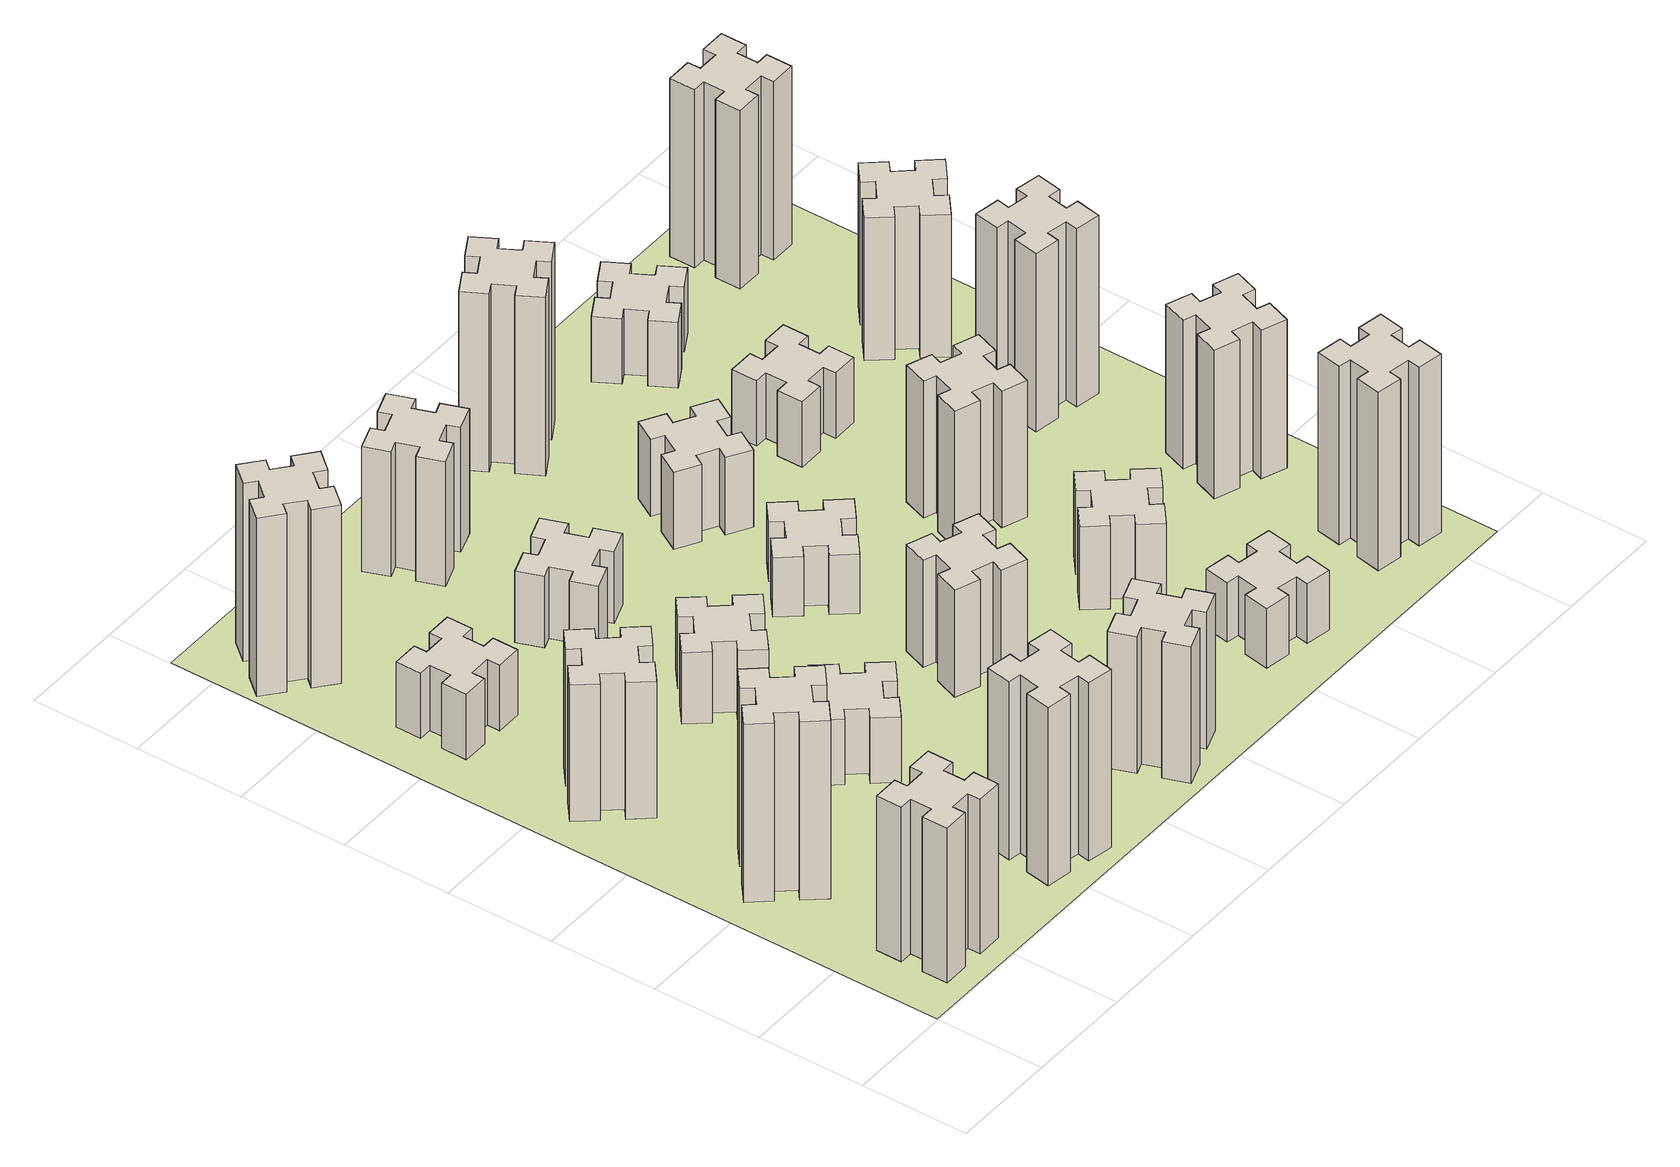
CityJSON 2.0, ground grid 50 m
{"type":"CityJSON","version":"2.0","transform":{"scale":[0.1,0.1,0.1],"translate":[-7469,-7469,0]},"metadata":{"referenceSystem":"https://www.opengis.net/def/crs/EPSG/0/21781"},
"CityObjects":{
"building1":{"type":"Building","attributes":{"class":"1000","function":"1000","usage":"1000","yearOfConstruction":2016,"roofType":"1000","measuredHeight":78,"storeysAboveGround":30,"storeysBelowGround":0},"geometry":[{"type":"Solid","lod":"1","boundaries":[[[[0,1,2,3,4,5,6,7,8,9,10,11,12,13,14,15,16,17,18,19]],[[17,16,20,21]],[[16,15,22,20]],[[15,14,23,22]],[[14,13,24,23]],[[13,12,25,24]],[[12,11,26,25]],[[11,10,27,26]],[[10,9,28,27]],[[9,8,29,28]],[[8,7,30,29]],[[7,6,31,30]],[[6,5,32,31]],[[5,4,33,32]],[[4,3,34,33]],[[3,2,35,34]],[[2,1,36,35]],[[1,0,37,36]],[[0,19,38,37]],[[19,18,39,38]],[[18,17,21,39]],[[24,25,26,27,28,29,30,31,32,33,34,35,36,37,38,39,21,20,22,23]]]]}]},
"building2":{"type":"Building","attributes":{"class":"1000","function":"1000","usage":"1000","yearOfConstruction":2016,"roofType":"1000","measuredHeight":90,"storeysAboveGround":30,"storeysBelowGround":0},"geometry":[{"type":"Solid","lod":"1","boundaries":[[[[40,41,42,43,44,45,46,47,48,49,50,51,52,53,54,55,56,57,58,59]],[[57,56,60,61]],[[56,55,62,60]],[[55,54,63,62]],[[54,53,64,63]],[[53,52,65,64]],[[52,51,66,65]],[[51,50,67,66]],[[50,49,68,67]],[[49,48,69,68]],[[48,47,70,69]],[[47,46,71,70]],[[46,45,72,71]],[[45,44,73,72]],[[44,43,74,73]],[[43,42,75,74]],[[42,41,76,75]],[[41,40,77,76]],[[40,59,78,77]],[[59,58,79,78]],[[58,57,61,79]],[[64,65,66,67,68,69,70,71,72,73,74,75,76,77,78,79,61,60,62,63]]]]}]},
"building3":{"type":"Building","attributes":{"class":"1000","function":"1000","usage":"1000","yearOfConstruction":2016,"roofType":"1000","measuredHeight":69,"storeysAboveGround":30,"storeysBelowGround":0},"geometry":[{"type":"Solid","lod":"1","boundaries":[[[[80,81,82,83,84,85,86,87,88,89,90,91,92,93,94,95,96,97,98,99]],[[97,96,100,101]],[[96,95,102,100]],[[95,94,103,102]],[[94,93,104,103]],[[93,92,105,104]],[[92,91,106,105]],[[91,90,107,106]],[[90,89,108,107]],[[89,88,109,108]],[[88,87,110,109]],[[87,86,111,110]],[[86,85,112,111]],[[85,84,113,112]],[[84,83,114,113]],[[83,82,115,114]],[[82,81,116,115]],[[81,80,117,116]],[[80,99,118,117]],[[99,98,119,118]],[[98,97,101,119]],[[104,105,106,107,108,109,110,111,112,113,114,115,116,117,118,119,101,100,102,103]]]]}]},
"building4":{"type":"Building","attributes":{"class":"1000","function":"1000","usage":"1000","yearOfConstruction":2016,"roofType":"1000","measuredHeight":33,"storeysAboveGround":30,"storeysBelowGround":0},"geometry":[{"type":"Solid","lod":"1","boundaries":[[[[120,121,122,123,124,125,126,127,128,129,130,131,132,133,134,135,136,137,138,139]],[[137,136,140,141]],[[136,135,142,140]],[[135,134,143,142]],[[134,133,144,143]],[[133,132,145,144]],[[132,131,146,145]],[[131,130,147,146]],[[130,129,148,147]],[[129,128,149,148]],[[128,127,150,149]],[[127,126,151,150]],[[126,125,152,151]],[[125,124,153,152]],[[124,123,154,153]],[[123,122,155,154]],[[122,121,156,155]],[[121,120,157,156]],[[120,139,158,157]],[[139,138,159,158]],[[138,137,141,159]],[[144,145,146,147,148,149,150,151,152,153,154,155,156,157,158,159,141,140,142,143]]]]}]},
"building5":{"type":"Building","attributes":{"class":"1000","function":"1000","usage":"1000","yearOfConstruction":2016,"roofType":"1000","measuredHeight":90,"storeysAboveGround":30,"storeysBelowGround":0},"geometry":[{"type":"Solid","lod":"1","boundaries":[[[[160,161,162,163,164,165,166,167,168,169,170,171,172,173,174,175,176,177,178,179]],[[177,176,180,181]],[[176,175,182,180]],[[175,174,183,182]],[[174,173,184,183]],[[173,172,185,184]],[[172,171,186,185]],[[171,170,187,186]],[[170,169,188,187]],[[169,168,189,188]],[[168,167,190,189]],[[167,166,191,190]],[[166,165,192,191]],[[165,164,193,192]],[[164,163,194,193]],[[163,162,195,194]],[[162,161,196,195]],[[161,160,197,196]],[[160,179,198,197]],[[179,178,199,198]],[[178,177,181,199]],[[184,185,186,187,188,189,190,191,192,193,194,195,196,197,198,199,181,180,182,183]]]]}]},
"building6":{"type":"Building","attributes":{"class":"1000","function":"1000","usage":"1000","yearOfConstruction":2016,"roofType":"1000","measuredHeight":90,"storeysAboveGround":30,"storeysBelowGround":0},"geometry":[{"type":"Solid","lod":"1","boundaries":[[[[200,201,202,203,204,205,206,207,208,209,210,211,212,213,214,215,216,217,218,219]],[[217,216,220,221]],[[216,215,222,220]],[[215,214,223,222]],[[214,213,224,223]],[[213,212,225,224]],[[212,211,226,225]],[[211,210,227,226]],[[210,209,228,227]],[[209,208,229,228]],[[208,207,230,229]],[[207,206,231,230]],[[206,205,232,231]],[[205,204,233,232]],[[204,203,234,233]],[[203,202,235,234]],[[202,201,236,235]],[[201,200,237,236]],[[200,219,238,237]],[[219,218,239,238]],[[218,217,221,239]],[[224,225,226,227,228,229,230,231,232,233,234,235,236,237,238,239,221,220,222,223]]]]}]},
"building7":{"type":"Building","attributes":{"class":"1000","function":"1000","usage":"1000","yearOfConstruction":2016,"roofType":"1000","measuredHeight":33,"storeysAboveGround":30,"storeysBelowGround":0},"geometry":[{"type":"Solid","lod":"1","boundaries":[[[[240,241,242,243,244,245,246,247,248,249,250,251,252,253,254,255,256,257,258,259]],[[257,256,260,261]],[[256,255,262,260]],[[255,254,263,262]],[[254,253,264,263]],[[253,252,265,264]],[[252,251,266,265]],[[251,250,267,266]],[[250,249,268,267]],[[249,248,269,268]],[[248,247,270,269]],[[247,246,271,270]],[[246,245,272,271]],[[245,244,273,272]],[[244,243,274,273]],[[243,242,275,274]],[[242,241,276,275]],[[241,240,277,276]],[[240,259,278,277]],[[259,258,279,278]],[[258,257,261,279]],[[264,265,266,267,268,269,270,271,272,273,274,275,276,277,278,279,261,260,262,263]]]]}]},
"building8":{"type":"Building","attributes":{"class":"1000","function":"1000","usage":"1000","yearOfConstruction":2016,"roofType":"1000","measuredHeight":36,"storeysAboveGround":30,"storeysBelowGround":0},"geometry":[{"type":"Solid","lod":"1","boundaries":[[[[280,281,282,283,284,285,286,287,288,289,290,291,292,293,294,295,296,297,298,299]],[[297,296,300,301]],[[296,295,302,300]],[[295,294,303,302]],[[294,293,304,303]],[[293,292,305,304]],[[292,291,306,305]],[[291,290,307,306]],[[290,289,308,307]],[[289,288,309,308]],[[288,287,310,309]],[[287,286,311,310]],[[286,285,312,311]],[[285,284,313,312]],[[284,283,314,313]],[[283,282,315,314]],[[282,281,316,315]],[[281,280,317,316]],[[280,299,318,317]],[[299,298,319,318]],[[298,297,301,319]],[[304,305,306,307,308,309,310,311,312,313,314,315,316,317,318,319,301,300,302,303]]]]}]},
"building9":{"type":"Building","attributes":{"class":"1000","function":"1000","usage":"1000","yearOfConstruction":2016,"roofType":"1000","measuredHeight":36,"storeysAboveGround":30,"storeysBelowGround":0},"geometry":[{"type":"Solid","lod":"1","boundaries":[[[[320,321,322,323,324,325,326,327,328,329,330,331,332,333,334,335,336,337,338,339]],[[337,336,340,341]],[[336,335,342,340]],[[335,334,343,342]],[[334,333,344,343]],[[333,332,345,344]],[[332,331,346,345]],[[331,330,347,346]],[[330,329,348,347]],[[329,328,349,348]],[[328,327,350,349]],[[327,326,351,350]],[[326,325,352,351]],[[325,324,353,352]],[[324,323,354,353]],[[323,322,355,354]],[[322,321,356,355]],[[321,320,357,356]],[[320,339,358,357]],[[339,338,359,358]],[[338,337,341,359]],[[344,345,346,347,348,349,350,351,352,353,354,355,356,357,358,359,341,340,342,343]]]]}]},
"building10":{"type":"Building","attributes":{"class":"1000","function":"1000","usage":"1000","yearOfConstruction":2016,"roofType":"1000","measuredHeight":69,"storeysAboveGround":30,"storeysBelowGround":0},"geometry":[{"type":"Solid","lod":"1","boundaries":[[[[360,361,362,363,364,365,366,367,368,369,370,371,372,373,374,375,376,377,378,379]],[[377,376,380,381]],[[376,375,382,380]],[[375,374,383,382]],[[374,373,384,383]],[[373,372,385,384]],[[372,371,386,385]],[[371,370,387,386]],[[370,369,388,387]],[[369,368,389,388]],[[368,367,390,389]],[[367,366,391,390]],[[366,365,392,391]],[[365,364,393,392]],[[364,363,394,393]],[[363,362,395,394]],[[362,361,396,395]],[[361,360,397,396]],[[360,379,398,397]],[[379,378,399,398]],[[378,377,381,399]],[[384,385,386,387,388,389,390,391,392,393,394,395,396,397,398,399,381,380,382,383]]]]}]},
"building11":{"type":"Building","attributes":{"class":"1000","function":"1000","usage":"1000","yearOfConstruction":2016,"roofType":"1000","measuredHeight":63,"storeysAboveGround":30,"storeysBelowGround":0},"geometry":[{"type":"Solid","lod":"1","boundaries":[[[[400,401,402,403,404,405,406,407,408,409,410,411,412,413,414,415,416,417,418,419]],[[417,416,420,421]],[[416,415,422,420]],[[415,414,423,422]],[[414,413,424,423]],[[413,412,425,424]],[[412,411,426,425]],[[411,410,427,426]],[[410,409,428,427]],[[409,408,429,428]],[[408,407,430,429]],[[407,406,431,430]],[[406,405,432,431]],[[405,404,433,432]],[[404,403,434,433]],[[403,402,435,434]],[[402,401,436,435]],[[401,400,437,436]],[[400,419,438,437]],[[419,418,439,438]],[[418,417,421,439]],[[424,425,426,427,428,429,430,431,432,433,434,435,436,437,438,439,421,420,422,423]]]]}]},
"building12":{"type":"Building","attributes":{"class":"1000","function":"1000","usage":"1000","yearOfConstruction":2016,"roofType":"1000","measuredHeight":54,"storeysAboveGround":30,"storeysBelowGround":0},"geometry":[{"type":"Solid","lod":"1","boundaries":[[[[440,441,442,443,444,445,446,447,448,449,450,451,452,453,454,455,456,457,458,459]],[[457,456,460,461]],[[456,455,462,460]],[[455,454,463,462]],[[454,453,464,463]],[[453,452,465,464]],[[452,451,466,465]],[[451,450,467,466]],[[450,449,468,467]],[[449,448,469,468]],[[448,447,470,469]],[[447,446,471,470]],[[446,445,472,471]],[[445,444,473,472]],[[444,443,474,473]],[[443,442,475,474]],[[442,441,476,475]],[[441,440,477,476]],[[440,459,478,477]],[[459,458,479,478]],[[458,457,461,479]],[[464,465,466,467,468,469,470,471,472,473,474,475,476,477,478,479,461,460,462,463]]]]}]},
"building13":{"type":"Building","attributes":{"class":"1000","function":"1000","usage":"1000","yearOfConstruction":2016,"roofType":"1000","measuredHeight":30,"storeysAboveGround":30,"storeysBelowGround":0},"geometry":[{"type":"Solid","lod":"1","boundaries":[[[[480,481,482,483,484,485,486,487,488,489,490,491,492,493,494,495,496,497,498,499]],[[497,496,500,501]],[[496,495,502,500]],[[495,494,503,502]],[[494,493,504,503]],[[493,492,505,504]],[[492,491,506,505]],[[491,490,507,506]],[[490,489,508,507]],[[489,488,509,508]],[[488,487,510,509]],[[487,486,511,510]],[[486,485,512,511]],[[485,484,513,512]],[[484,483,514,513]],[[483,482,515,514]],[[482,481,516,515]],[[481,480,517,516]],[[480,499,518,517]],[[499,498,519,518]],[[498,497,501,519]],[[504,505,506,507,508,509,510,511,512,513,514,515,516,517,518,519,501,500,502,503]]]]}]},
"building14":{"type":"Building","attributes":{"class":"1000","function":"1000","usage":"1000","yearOfConstruction":2016,"roofType":"1000","measuredHeight":39,"storeysAboveGround":30,"storeysBelowGround":0},"geometry":[{"type":"Solid","lod":"1","boundaries":[[[[520,521,522,523,524,525,526,527,528,529,530,531,532,533,534,535,536,537,538,539]],[[537,536,540,541]],[[536,535,542,540]],[[535,534,543,542]],[[534,533,544,543]],[[533,532,545,544]],[[532,531,546,545]],[[531,530,547,546]],[[530,529,548,547]],[[529,528,549,548]],[[528,527,550,549]],[[527,526,551,550]],[[526,525,552,551]],[[525,524,553,552]],[[524,523,554,553]],[[523,522,555,554]],[[522,521,556,555]],[[521,520,557,556]],[[520,539,558,557]],[[539,538,559,558]],[[538,537,541,559]],[[544,545,546,547,548,549,550,551,552,553,554,555,556,557,558,559,541,540,542,543]]]]}]},
"building15":{"type":"Building","attributes":{"class":"1000","function":"1000","usage":"1000","yearOfConstruction":2016,"roofType":"1000","measuredHeight":30,"storeysAboveGround":30,"storeysBelowGround":0},"geometry":[{"type":"Solid","lod":"1","boundaries":[[[[560,561,562,563,564,565,566,567,568,569,570,571,572,573,574,575,576,577,578,579]],[[577,576,580,581]],[[576,575,582,580]],[[575,574,583,582]],[[574,573,584,583]],[[573,572,585,584]],[[572,571,586,585]],[[571,570,587,586]],[[570,569,588,587]],[[569,568,589,588]],[[568,567,590,589]],[[567,566,591,590]],[[566,565,592,591]],[[565,564,593,592]],[[564,563,594,593]],[[563,562,595,594]],[[562,561,596,595]],[[561,560,597,596]],[[560,579,598,597]],[[579,578,599,598]],[[578,577,581,599]],[[584,585,586,587,588,589,590,591,592,593,594,595,596,597,598,599,581,580,582,583]]]]}]},
"building16":{"type":"Building","attributes":{"class":"1000","function":"1000","usage":"1000","yearOfConstruction":2016,"roofType":"1000","measuredHeight":90,"storeysAboveGround":30,"storeysBelowGround":0},"geometry":[{"type":"Solid","lod":"1","boundaries":[[[[600,601,602,603,604,605,606,607,608,609,610,611,612,613,614,615,616,617,618,619]],[[617,616,620,621]],[[616,615,622,620]],[[615,614,623,622]],[[614,613,624,623]],[[613,612,625,624]],[[612,611,626,625]],[[611,610,627,626]],[[610,609,628,627]],[[609,608,629,628]],[[608,607,630,629]],[[607,606,631,630]],[[606,605,632,631]],[[605,604,633,632]],[[604,603,634,633]],[[603,602,635,634]],[[602,601,636,635]],[[601,600,637,636]],[[600,619,638,637]],[[619,618,639,638]],[[618,617,621,639]],[[624,625,626,627,628,629,630,631,632,633,634,635,636,637,638,639,621,620,622,623]]]]}]},
"building17":{"type":"Building","attributes":{"class":"1000","function":"1000","usage":"1000","yearOfConstruction":2016,"roofType":"1000","measuredHeight":42,"storeysAboveGround":30,"storeysBelowGround":0},"geometry":[{"type":"Solid","lod":"1","boundaries":[[[[640,641,642,643,644,645,646,647,648,649,650,651,652,653,654,655,656,657,658,659]],[[657,656,660,661]],[[656,655,662,660]],[[655,654,663,662]],[[654,653,664,663]],[[653,652,665,664]],[[652,651,666,665]],[[651,650,667,666]],[[650,649,668,667]],[[649,648,669,668]],[[648,647,670,669]],[[647,646,671,670]],[[646,645,672,671]],[[645,644,673,672]],[[644,643,674,673]],[[643,642,675,674]],[[642,641,676,675]],[[641,640,677,676]],[[640,659,678,677]],[[659,658,679,678]],[[658,657,661,679]],[[664,665,666,667,668,669,670,671,672,673,674,675,676,677,678,679,661,660,662,663]]]]}]},
"building18":{"type":"Building","attributes":{"class":"1000","function":"1000","usage":"1000","yearOfConstruction":2016,"roofType":"1000","measuredHeight":69,"storeysAboveGround":30,"storeysBelowGround":0},"geometry":[{"type":"Solid","lod":"1","boundaries":[[[[680,681,682,683,684,685,686,687,688,689,690,691,692,693,694,695,696,697,698,699]],[[697,696,700,701]],[[696,695,702,700]],[[695,694,703,702]],[[694,693,704,703]],[[693,692,705,704]],[[692,691,706,705]],[[691,690,707,706]],[[690,689,708,707]],[[689,688,709,708]],[[688,687,710,709]],[[687,686,711,710]],[[686,685,712,711]],[[685,684,713,712]],[[684,683,714,713]],[[683,682,715,714]],[[682,681,716,715]],[[681,680,717,716]],[[680,699,718,717]],[[699,698,719,718]],[[698,697,701,719]],[[704,705,706,707,708,709,710,711,712,713,714,715,716,717,718,719,701,700,702,703]]]]}]},
"building19":{"type":"Building","attributes":{"class":"1000","function":"1000","usage":"1000","yearOfConstruction":2016,"roofType":"1000","measuredHeight":33,"storeysAboveGround":30,"storeysBelowGround":0},"geometry":[{"type":"Solid","lod":"1","boundaries":[[[[720,721,722,723,724,725,726,727,728,729,730,731,732,733,734,735,736,737,738,739]],[[737,736,740,741]],[[736,735,742,740]],[[735,734,743,742]],[[734,733,744,743]],[[733,732,745,744]],[[732,731,746,745]],[[731,730,747,746]],[[730,729,748,747]],[[729,728,749,748]],[[728,727,750,749]],[[727,726,751,750]],[[726,725,752,751]],[[725,724,753,752]],[[724,723,754,753]],[[723,722,755,754]],[[722,721,756,755]],[[721,720,757,756]],[[720,739,758,757]],[[739,738,759,758]],[[738,737,741,759]],[[744,745,746,747,748,749,750,751,752,753,754,755,756,757,758,759,741,740,742,743]]]]}]},
"building20":{"type":"Building","attributes":{"class":"1000","function":"1000","usage":"1000","yearOfConstruction":2016,"roofType":"1000","measuredHeight":90,"storeysAboveGround":30,"storeysBelowGround":0},"geometry":[{"type":"Solid","lod":"1","boundaries":[[[[760,761,762,763,764,765,766,767,768,769,770,771,772,773,774,775,776,777,778,779]],[[777,776,780,781]],[[776,775,782,780]],[[775,774,783,782]],[[774,773,784,783]],[[773,772,785,784]],[[772,771,786,785]],[[771,770,787,786]],[[770,769,788,787]],[[769,768,789,788]],[[768,767,790,789]],[[767,766,791,790]],[[766,765,792,791]],[[765,764,793,792]],[[764,763,794,793]],[[763,762,795,794]],[[762,761,796,795]],[[761,760,797,796]],[[760,779,798,797]],[[779,778,799,798]],[[778,777,781,799]],[[784,785,786,787,788,789,790,791,792,793,794,795,796,797,798,799,781,780,782,783]]]]}]},
"building21":{"type":"Building","attributes":{"class":"1000","function":"1000","usage":"1000","yearOfConstruction":2016,"roofType":"1000","measuredHeight":33,"storeysAboveGround":30,"storeysBelowGround":0},"geometry":[{"type":"Solid","lod":"1","boundaries":[[[[800,801,802,803,804,805,806,807,808,809,810,811,812,813,814,815,816,817,818,819]],[[817,816,820,821]],[[816,815,822,820]],[[815,814,823,822]],[[814,813,824,823]],[[813,812,825,824]],[[812,811,826,825]],[[811,810,827,826]],[[810,809,828,827]],[[809,808,829,828]],[[808,807,830,829]],[[807,806,831,830]],[[806,805,832,831]],[[805,804,833,832]],[[804,803,834,833]],[[803,802,835,834]],[[802,801,836,835]],[[801,800,837,836]],[[800,819,838,837]],[[819,818,839,838]],[[818,817,821,839]],[[824,825,826,827,828,829,830,831,832,833,834,835,836,837,838,839,821,820,822,823]]]]}]},
"building22":{"type":"Building","attributes":{"class":"1000","function":"1000","usage":"1000","yearOfConstruction":2016,"roofType":"1000","measuredHeight":75,"storeysAboveGround":30,"storeysBelowGround":0},"geometry":[{"type":"Solid","lod":"1","boundaries":[[[[840,841,842,843,844,845,846,847,848,849,850,851,852,853,854,855,856,857,858,859]],[[857,856,860,861]],[[856,855,862,860]],[[855,854,863,862]],[[854,853,864,863]],[[853,852,865,864]],[[852,851,866,865]],[[851,850,867,866]],[[850,849,868,867]],[[849,848,869,868]],[[848,847,870,869]],[[847,846,871,870]],[[846,845,872,871]],[[845,844,873,872]],[[844,843,874,873]],[[843,842,875,874]],[[842,841,876,875]],[[841,840,877,876]],[[840,859,878,877]],[[859,858,879,878]],[[858,857,861,879]],[[864,865,866,867,868,869,870,871,872,873,874,875,876,877,878,879,861,860,862,863]]]]}]},
"building23":{"type":"Building","attributes":{"class":"1000","function":"1000","usage":"1000","yearOfConstruction":2016,"roofType":"1000","measuredHeight":90,"storeysAboveGround":30,"storeysBelowGround":0},"geometry":[{"type":"Solid","lod":"1","boundaries":[[[[880,881,882,883,884,885,886,887,888,889,890,891,892,893,894,895,896,897,898,899]],[[897,896,900,901]],[[896,895,902,900]],[[895,894,903,902]],[[894,893,904,903]],[[893,892,905,904]],[[892,891,906,905]],[[891,890,907,906]],[[890,889,908,907]],[[889,888,909,908]],[[888,887,910,909]],[[887,886,911,910]],[[886,885,912,911]],[[885,884,913,912]],[[884,883,914,913]],[[883,882,915,914]],[[882,881,916,915]],[[881,880,917,916]],[[880,899,918,917]],[[899,898,919,918]],[[898,897,901,919]],[[904,905,906,907,908,909,910,911,912,913,914,915,916,917,918,919,901,900,902,903]]]]}]},
"building24":{"type":"Building","attributes":{"class":"1000","function":"1000","usage":"1000","yearOfConstruction":2016,"roofType":"1000","measuredHeight":72,"storeysAboveGround":30,"storeysBelowGround":0},"geometry":[{"type":"Solid","lod":"1","boundaries":[[[[920,921,922,923,924,925,926,927,928,929,930,931,932,933,934,935,936,937,938,939]],[[937,936,940,941]],[[936,935,942,940]],[[935,934,943,942]],[[934,933,944,943]],[[933,932,945,944]],[[932,931,946,945]],[[931,930,947,946]],[[930,929,948,947]],[[929,928,949,948]],[[928,927,950,949]],[[927,926,951,950]],[[926,925,952,951]],[[925,924,953,952]],[[924,923,954,953]],[[923,922,955,954]],[[922,921,956,955]],[[921,920,957,956]],[[920,939,958,957]],[[939,938,959,958]],[[938,937,941,959]],[[944,945,946,947,948,949,950,951,952,953,954,955,956,957,958,959,941,940,942,943]]]]}]},
"building25":{"type":"Building","attributes":{"class":"1000","function":"1000","usage":"1000","yearOfConstruction":2016,"roofType":"1000","measuredHeight":90,"storeysAboveGround":30,"storeysBelowGround":0},"geometry":[{"type":"Solid","lod":"1","boundaries":[[[[960,961,962,963,964,965,966,967,968,969,970,971,972,973,974,975,976,977,978,979]],[[977,976,980,981]],[[976,975,982,980]],[[975,974,983,982]],[[974,973,984,983]],[[973,972,985,984]],[[972,971,986,985]],[[971,970,987,986]],[[970,969,988,987]],[[969,968,989,988]],[[968,967,990,989]],[[967,966,991,990]],[[966,965,992,991]],[[965,964,993,992]],[[964,963,994,993]],[[963,962,995,994]],[[962,961,996,995]],[[961,960,997,996]],[[960,979,998,997]],[[979,978,999,998]],[[978,977,981,999]],[[984,985,986,987,988,989,990,991,992,993,994,995,996,997,998,999,981,980,982,983]]]]}]},
"landuse1":{"type":"LandUse","attributes":{"name":"plot1","function":"1010"},"geometry":[{"type":"MultiSurface","lod":"1","boundaries":[[[1000,1001,1002,1003]]]}]}
},
"vertices":[
[265,325,0],[265,225,0],[205,225,0],[205,105,0],[325,105,0],[325,165,0],[425,165,0],[425,105,0],[545,105,0],[545,225,0],[485,225,0],[485,325,0],[545,325,0],[545,445,0],[425,445,0],[425,385,0],[325,385,0],[325,445,0],[205,445,0],[205,325,0],[325,385,780],[325,445,780],[425,385,780],[425,445,780],[545,445,780],[545,325,780],[485,325,780],[485,225,780],[545,225,780],[545,105,780],[425,105,780],[425,165,780],[325,165,780],[325,105,780],[205,105,780],[205,225,780],[265,225,780],[265,325,780],[205,325,780],[205,445,780],
[492,1048,0],[427,1124,0],[473,1163,0],[396,1255,0],[304,1178,0],[343,1132,0],[266,1067,0],[228,1113,0],[136,1036,0],[213,944,0],[259,983,0],[323,906,0],[277,868,0],[354,776,0],[446,853,0],[408,899,0],[484,963,0],[523,917,0],[615,994,0],[538,1086,0],[484,963,900],[523,917,900],[408,899,900],[446,853,900],[354,776,900],[277,868,900],[323,906,900],[259,983,900],[213,944,900],[136,1036,900],[228,1113,900],[266,1067,900],[343,1132,900],[304,1178,900],[396,1255,900],[473,1163,900],[427,1124,900],[492,1048,900],[538,1086,900],[615,994,900],
[492,1888,0],[427,1964,0],[473,2003,0],[396,2095,0],[304,2018,0],[343,1972,0],[266,1907,0],[228,1953,0],[136,1876,0],[213,1784,0],[259,1823,0],[323,1746,0],[277,1708,0],[354,1616,0],[446,1693,0],[408,1739,0],[484,1803,0],[523,1757,0],[615,1834,0],[538,1926,0],[484,1803,690],[523,1757,690],[408,1739,690],[446,1693,690],[354,1616,690],[277,1708,690],[323,1746,690],[259,1823,690],[213,1784,690],[136,1876,690],[228,1953,690],[266,1907,690],[343,1972,690],[304,2018,690],[396,2095,690],[473,2003,690],[427,1964,690],[492,1888,690],[538,1926,690],[615,1834,690],
[485,2545,0],[485,2645,0],[545,2645,0],[545,2765,0],[425,2765,0],[425,2705,0],[325,2705,0],[325,2765,0],[205,2765,0],[205,2645,0],[265,2645,0],[265,2545,0],[205,2545,0],[205,2425,0],[325,2425,0],[325,2485,0],[425,2485,0],[425,2425,0],[545,2425,0],[545,2545,0],[425,2485,330],[425,2425,330],[325,2485,330],[325,2425,330],[205,2425,330],[205,2545,330],[265,2545,330],[265,2645,330],[205,2645,330],[205,2765,330],[325,2765,330],[325,2705,330],[425,2705,330],[425,2765,330],[545,2765,330],[545,2645,330],[485,2645,330],[485,2545,330],[545,2545,330],[545,2425,330],
[1016,344,0],[998,245,0],[939,256,0],[918,137,0],[1037,117,0],[1047,176,0],[1145,158,0],[1135,99,0],[1253,78,0],[1274,197,0],[1215,207,0],[1232,305,0],[1291,295,0],[1312,413,0],[1194,434,0],[1184,375,0],[1085,392,0],[1096,451,0],[977,472,0],[957,354,0],[1085,392,900],[1096,451,900],[1184,375,900],[1194,434,900],[1312,413,900],[1291,295,900],[1232,305,900],[1215,207,900],[1274,197,900],[1253,78,900],[1135,99,900],[1145,158,900],[1047,176,900],[1037,117,900],[918,137,900],[939,256,900],[998,245,900],[1016,344,900],[957,354,900],[977,472,900],
[384,3387,0],[308,3452,0],[346,3498,0],[254,3575,0],[177,3483,0],[223,3444,0],[159,3368,0],[113,3406,0],[36,3314,0],[128,3237,0],[166,3283,0],[243,3219,0],[204,3173,0],[296,3096,0],[373,3188,0],[327,3226,0],[392,3303,0],[438,3264,0],[515,3356,0],[423,3433,0],[392,3303,900],[438,3264,900],[327,3226,900],[373,3188,900],[296,3096,900],[204,3173,900],[243,3219,900],[166,3283,900],[128,3237,900],[36,3314,900],[113,3406,900],[159,3368,900],[223,3444,900],[177,3483,900],[254,3575,900],[346,3498,900],[308,3452,900],[384,3387,900],[423,3433,900],[515,3356,900],
[1083,1332,0],[1006,1267,0],[968,1313,0],[876,1236,0],[953,1144,0],[999,1183,0],[1063,1106,0],[1017,1068,0],[1094,976,0],[1186,1053,0],[1148,1099,0],[1224,1163,0],[1263,1117,0],[1355,1194,0],[1278,1286,0],[1232,1248,0],[1167,1324,0],[1213,1363,0],[1136,1455,0],[1044,1378,0],[1167,1324,330],[1213,1363,330],[1232,1248,330],[1278,1286,330],[1355,1194,330],[1263,1117,330],[1224,1163,330],[1148,1099,330],[1186,1053,330],[1094,976,330],[1017,1068,330],[1063,1106,330],[999,1183,330],[953,1144,330],[876,1236,330],[968,1313,330],[1006,1267,330],[1083,1332,330],[1044,1378,330],[1136,1455,330],
[1083,1972,0],[1006,1907,0],[968,1953,0],[876,1876,0],[953,1784,0],[999,1823,0],[1063,1746,0],[1017,1708,0],[1094,1616,0],[1186,1693,0],[1148,1739,0],[1224,1803,0],[1263,1757,0],[1355,1834,0],[1278,1926,0],[1232,1888,0],[1167,1964,0],[1213,2003,0],[1136,2095,0],[1044,2018,0],[1167,1964,360],[1213,2003,360],[1232,1888,360],[1278,1926,360],[1355,1834,360],[1263,1757,360],[1224,1803,360],[1148,1739,360],[1186,1693,360],[1094,1616,360],[1017,1708,360],[1063,1746,360],[999,1823,360],[953,1784,360],[876,1876,360],[968,1953,360],[1006,1907,360],[1083,1972,360],[1044,2018,360],[1136,2095,360],
[1106,2475,0],[1200,2509,0],[1220,2453,0],[1333,2494,0],[1292,2607,0],[1236,2586,0],[1202,2680,0],[1258,2700,0],[1217,2813,0],[1104,2772,0],[1125,2716,0],[1031,2682,0],[1010,2738,0],[897,2697,0],[939,2584,0],[995,2605,0],[1029,2511,0],[973,2490,0],[1014,2377,0],[1127,2419,0],[1029,2511,360],[973,2490,360],[995,2605,360],[939,2584,360],[897,2697,360],[1010,2738,360],[1031,2682,360],[1125,2716,360],[1104,2772,360],[1217,2813,360],[1258,2700,360],[1202,2680,360],[1236,2586,360],[1292,2607,360],[1333,2494,360],[1220,2453,360],[1200,2509,360],[1106,2475,360],[1127,2419,360],[1014,2377,360],
[1735,285,0],[1769,191,0],[1713,170,0],[1754,57,0],[1867,99,0],[1846,155,0],[1940,189,0],[1960,133,0],[2073,174,0],[2032,287,0],[1976,266,0],[1942,360,0],[1998,380,0],[1957,493,0],[1844,452,0],[1865,396,0],[1771,362,0],[1750,418,0],[1637,377,0],[1679,264,0],[1771,362,690],[1750,418,690],[1865,396,690],[1844,452,690],[1957,493,690],[1998,380,690],[1942,360,690],[1976,266,690],[2032,287,690],[2073,174,690],[1960,133,690],[1940,189,690],[1846,155,690],[1867,99,690],[1754,57,690],[1713,170,690],[1769,191,690],[1735,285,690],[1679,264,690],[1637,377,690],
[1125,3456,0],[1031,3422,0],[1010,3478,0],[897,3437,0],[939,3324,0],[995,3345,0],[1029,3251,0],[973,3230,0],[1014,3117,0],[1127,3159,0],[1106,3215,0],[1200,3249,0],[1220,3193,0],[1333,3234,0],[1292,3347,0],[1236,3326,0],[1202,3420,0],[1258,3440,0],[1217,3553,0],[1104,3512,0],[1202,3420,630],[1258,3440,630],[1236,3326,630],[1292,3347,630],[1333,3234,630],[1220,3193,630],[1200,3249,630],[1106,3215,630],[1127,3159,630],[1014,3117,630],[973,3230,630],[1029,3251,630],[995,3345,630],[939,3324,630],[897,3437,630],[1010,3478,630],[1031,3422,630],[1125,3456,630],[1104,3512,630],[1217,3553,630],
[1769,1300,0],[1735,1206,0],[1679,1227,0],[1637,1114,0],[1750,1073,0],[1771,1129,0],[1865,1095,0],[1844,1039,0],[1957,997,0],[1998,1110,0],[1942,1131,0],[1976,1225,0],[2032,1204,0],[2073,1317,0],[1960,1358,0],[1940,1302,0],[1846,1336,0],[1867,1392,0],[1754,1433,0],[1713,1320,0],[1846,1336,540],[1867,1392,540],[1940,1302,540],[1960,1358,540],[2073,1317,540],[2032,1204,540],[1976,1225,540],[1942,1131,540],[1998,1110,540],[1957,997,540],[1844,1039,540],[1865,1095,540],[1771,1129,540],[1750,1073,540],[1637,1114,540],[1679,1227,540],[1735,1206,540],[1769,1300,540],[1713,1320,540],[1754,1433,540],
[1972,1988,0],[1907,2064,0],[1953,2103,0],[1876,2195,0],[1784,2118,0],[1823,2072,0],[1746,2007,0],[1708,2053,0],[1616,1976,0],[1693,1884,0],[1739,1923,0],[1803,1846,0],[1757,1808,0],[1834,1716,0],[1926,1793,0],[1888,1839,0],[1964,1903,0],[2003,1857,0],[2095,1934,0],[2018,2026,0],[1964,1903,300],[2003,1857,300],[1888,1839,300],[1926,1793,300],[1834,1716,300],[1757,1808,300],[1803,1846,300],[1739,1923,300],[1693,1884,300],[1616,1976,300],[1708,2053,300],[1746,2007,300],[1823,2072,300],[1784,2118,300],[1876,2195,300],[1953,2103,300],[1907,2064,300],[1972,1988,300],[2018,2026,300],[2095,1934,300],
[2026,2497,0],[2076,2584,0],[2128,2554,0],[2188,2658,0],[2084,2718,0],[2054,2666,0],[1967,2716,0],[1997,2768,0],[1893,2828,0],[1833,2724,0],[1885,2694,0],[1835,2607,0],[1783,2637,0],[1723,2533,0],[1827,2473,0],[1857,2525,0],[1944,2475,0],[1914,2423,0],[2018,2363,0],[2078,2467,0],[1944,2475,390],[1914,2423,390],[1857,2525,390],[1827,2473,390],[1723,2533,390],[1783,2637,390],[1835,2607,390],[1885,2694,390],[1833,2724,390],[1893,2828,390],[1997,2768,390],[1967,2716,390],[2054,2666,390],[2084,2718,390],[2188,2658,390],[2128,2554,390],[2076,2584,390],[2026,2497,390],[2078,2467,390],[2018,2363,390],
[2596,444,0],[2578,345,0],[2519,356,0],[2498,237,0],[2617,217,0],[2627,276,0],[2725,258,0],[2715,199,0],[2833,178,0],[2854,297,0],[2795,307,0],[2812,405,0],[2871,395,0],[2892,513,0],[2774,534,0],[2764,475,0],[2665,492,0],[2676,551,0],[2557,572,0],[2537,454,0],[2665,492,300],[2676,551,300],[2764,475,300],[2774,534,300],[2892,513,300],[2871,395,300],[2812,405,300],[2795,307,300],[2854,297,300],[2833,178,300],[2715,199,300],[2725,258,300],[2627,276,300],[2617,217,300],[2498,237,300],[2519,356,300],[2578,345,300],[2596,444,300],[2537,454,300],[2557,572,300],
[1844,3556,0],[1757,3506,0],[1727,3558,0],[1623,3498,0],[1683,3394,0],[1735,3424,0],[1785,3337,0],[1733,3307,0],[1793,3203,0],[1897,3263,0],[1867,3315,0],[1954,3365,0],[1984,3313,0],[2088,3373,0],[2028,3477,0],[1976,3447,0],[1926,3534,0],[1978,3564,0],[1918,3668,0],[1814,3608,0],[1926,3534,900],[1978,3564,900],[1976,3447,900],[2028,3477,900],[2088,3373,900],[1984,3313,900],[1954,3365,900],[1867,3315,900],[1897,3263,900],[1793,3203,900],[1733,3307,900],[1785,3337,900],[1735,3424,900],[1683,3394,900],[1623,3498,900],[1727,3558,900],[1757,3506,900],[1844,3556,900],[1814,3608,900],[1918,3668,900],
[2563,1132,0],[2486,1067,0],[2448,1113,0],[2356,1036,0],[2433,944,0],[2479,983,0],[2543,906,0],[2497,868,0],[2574,776,0],[2666,853,0],[2628,899,0],[2704,963,0],[2743,917,0],[2835,994,0],[2758,1086,0],[2712,1048,0],[2647,1124,0],[2693,1163,0],[2616,1255,0],[2524,1178,0],[2647,1124,420],[2693,1163,420],[2712,1048,420],[2758,1086,420],[2835,994,420],[2743,917,420],[2704,963,420],[2628,899,420],[2666,853,420],[2574,776,420],[2497,868,420],[2543,906,420],[2479,983,420],[2433,944,420],[2356,1036,420],[2448,1113,420],[2486,1067,420],[2563,1132,420],[2524,1178,420],[2616,1255,420],
[2682,1671,0],[2716,1765,0],[2772,1744,0],[2813,1857,0],[2700,1898,0],[2680,1842,0],[2586,1876,0],[2607,1932,0],[2494,1973,0],[2453,1860,0],[2509,1840,0],[2475,1746,0],[2419,1767,0],[2377,1654,0],[2490,1613,0],[2511,1669,0],[2605,1635,0],[2584,1579,0],[2697,1537,0],[2738,1650,0],[2605,1635,690],[2584,1579,690],[2511,1669,690],[2490,1613,690],[2377,1654,690],[2419,1767,690],[2475,1746,690],[2509,1840,690],[2453,1860,690],[2494,1973,690],[2607,1932,690],[2586,1876,690],[2680,1842,690],[2700,1898,690],[2813,1857,690],[2772,1744,690],[2716,1765,690],[2682,1671,690],[2738,1650,690],[2697,1537,690],
[2705,2545,0],[2705,2645,0],[2765,2645,0],[2765,2765,0],[2645,2765,0],[2645,2705,0],[2545,2705,0],[2545,2765,0],[2425,2765,0],[2425,2645,0],[2485,2645,0],[2485,2545,0],[2425,2545,0],[2425,2425,0],[2545,2425,0],[2545,2485,0],[2645,2485,0],[2645,2425,0],[2765,2425,0],[2765,2545,0],[2645,2485,330],[2645,2425,330],[2545,2485,330],[2545,2425,330],[2425,2425,330],[2425,2545,330],[2485,2545,330],[2485,2645,330],[2425,2645,330],[2425,2765,330],[2545,2765,330],[2545,2705,330],[2645,2705,330],[2645,2765,330],[2765,2765,330],[2765,2645,330],[2705,2645,330],[2705,2545,330],[2765,2545,330],[2765,2425,330],
[3504,475,0],[3405,492,0],[3416,551,0],[3297,572,0],[3277,454,0],[3336,444,0],[3318,345,0],[3259,356,0],[3238,237,0],[3357,217,0],[3367,276,0],[3465,258,0],[3455,199,0],[3573,178,0],[3594,297,0],[3535,307,0],[3552,405,0],[3611,395,0],[3632,513,0],[3514,534,0],[3552,405,900],[3611,395,900],[3535,307,900],[3594,297,900],[3573,178,900],[3455,199,900],[3465,258,900],[3367,276,900],[3357,217,900],[3238,237,900],[3259,356,900],[3318,345,900],[3336,444,900],[3277,454,900],[3297,572,900],[3416,551,900],[3405,492,900],[3504,475,900],[3514,534,900],[3632,513,900],
[2716,3347,0],[2666,3434,0],[2718,3464,0],[2658,3568,0],[2554,3508,0],[2584,3456,0],[2497,3406,0],[2467,3458,0],[2363,3398,0],[2423,3294,0],[2475,3324,0],[2525,3237,0],[2473,3207,0],[2533,3103,0],[2637,3163,0],[2607,3215,0],[2694,3265,0],[2724,3213,0],[2828,3273,0],[2768,3377,0],[2694,3265,330],[2724,3213,330],[2607,3215,330],[2637,3163,330],[2533,3103,330],[2473,3207,330],[2525,3237,330],[2475,3324,330],[2423,3294,330],[2363,3398,330],[2467,3458,330],[2497,3406,330],[2584,3456,330],[2554,3508,330],[2658,3568,330],[2718,3464,330],[2666,3434,330],[2716,3347,330],[2768,3377,330],[2828,3273,330],
[3351,1029,0],[3445,995,0],[3424,939,0],[3537,897,0],[3578,1010,0],[3522,1031,0],[3556,1125,0],[3612,1104,0],[3653,1217,0],[3540,1258,0],[3520,1202,0],[3426,1236,0],[3447,1292,0],[3334,1333,0],[3293,1220,0],[3349,1200,0],[3315,1106,0],[3259,1127,0],[3217,1014,0],[3330,973,0],[3315,1106,750],[3259,1127,750],[3349,1200,750],[3293,1220,750],[3334,1333,750],[3447,1292,750],[3426,1236,750],[3520,1202,750],[3540,1258,750],[3653,1217,750],[3612,1104,750],[3556,1125,750],[3522,1031,750],[3578,1010,750],[3537,897,750],[3424,939,750],[3445,995,750],[3351,1029,750],[3330,973,750],[3217,1014,750],
[3267,1856,0],[3365,1838,0],[3355,1779,0],[3473,1758,0],[3494,1877,0],[3435,1887,0],[3452,1985,0],[3511,1975,0],[3532,2093,0],[3414,2114,0],[3404,2055,0],[3305,2072,0],[3316,2131,0],[3197,2152,0],[3177,2034,0],[3236,2024,0],[3218,1925,0],[3159,1936,0],[3138,1817,0],[3257,1797,0],[3218,1925,900],[3159,1936,900],[3236,2024,900],[3177,2034,900],[3197,2152,900],[3316,2131,900],[3305,2072,900],[3404,2055,900],[3414,2114,900],[3532,2093,900],[3511,1975,900],[3452,1985,900],[3435,1887,900],[3494,1877,900],[3473,1758,900],[3355,1779,900],[3365,1838,900],[3267,1856,900],[3257,1797,900],[3138,1817,900],
[3219,2563,0],[3283,2486,0],[3237,2448,0],[3314,2356,0],[3406,2433,0],[3368,2479,0],[3444,2543,0],[3483,2497,0],[3575,2574,0],[3498,2666,0],[3452,2628,0],[3387,2704,0],[3433,2743,0],[3356,2835,0],[3264,2758,0],[3303,2712,0],[3226,2647,0],[3188,2693,0],[3096,2616,0],[3173,2524,0],[3226,2647,720],[3188,2693,720],[3303,2712,720],[3264,2758,720],[3356,2835,720],[3433,2743,720],[3387,2704,720],[3452,2628,720],[3498,2666,720],[3575,2574,720],[3483,2497,720],[3444,2543,720],[3368,2479,720],[3406,2433,720],[3314,2356,720],[3237,2448,720],[3283,2486,720],[3219,2563,720],[3173,2524,720],[3096,2616,720],
[3285,3325,0],[3385,3325,0],[3385,3265,0],[3505,3265,0],[3505,3385,0],[3445,3385,0],[3445,3485,0],[3505,3485,0],[3505,3605,0],[3385,3605,0],[3385,3545,0],[3285,3545,0],[3285,3605,0],[3165,3605,0],[3165,3485,0],[3225,3485,0],[3225,3385,0],[3165,3385,0],[3165,3265,0],[3285,3265,0],[3225,3385,900],[3165,3385,900],[3225,3485,900],[3165,3485,900],[3165,3605,900],[3285,3605,900],[3285,3545,900],[3385,3545,900],[3385,3605,900],[3505,3605,900],[3505,3485,900],[3445,3485,900],[3445,3385,900],[3505,3385,900],[3505,3265,900],[3385,3265,900],[3385,3325,900],[3285,3325,900],[3285,3265,900],[3165,3265,900],
[5,3705,0],[3705,3705,0],[3705,5,0],[5,5,0]
]}
